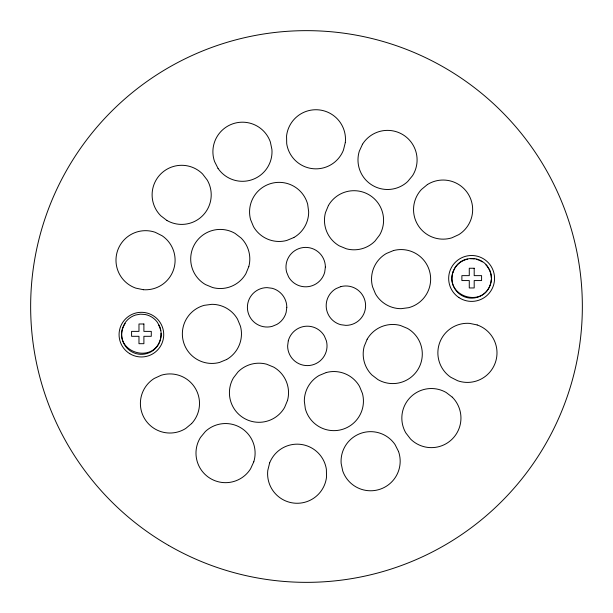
<?xml version="1.0" encoding="UTF-8"?>
<svg xmlns="http://www.w3.org/2000/svg" width="613" height="613" viewBox="0 0 613 613"><rect width="100%" height="100%" fill="white"/><g stroke="black" fill="none" stroke-linecap="round" stroke-linejoin="round"><path stroke-width="0.92" d="M491.281 279.697A19.7 19.7 0 0 1 472.117 298.148A19.7 19.7 0 0 1 452.042 280.693A19.7 19.7 0 0 1 467.65 259.146M470.485 258.778A19.7 19.7 0 0 1 474.286 258.931M476.148 259.276A19.7 19.7 0 0 1 478.883 260.134M479.757 260.502A19.7 19.7 0 0 1 482.262 261.874M485.917 264.9A19.7 19.7 0 0 1 491.304 277.796M161.058 333.326A19.7 19.7 0 0 1 136.147 353.624A19.7 19.7 0 0 1 125.213 323.403M158.545 324.928A19.7 19.7 0 0 1 160.706 330.698M286.807 307.328L286.133 312.431A19.7 19.7 0 0 1 276.953 324.392L272.203 326.361A19.7 19.7 0 0 1 247.568 309.902A19.7 19.7 0 0 1 267.099 287.627L272.203 288.294A19.7 19.7 0 0 1 286.807 307.328M288.294 340.797L287.627 345.901A19.7 19.7 0 0 0 309.902 365.432A19.7 19.7 0 0 0 326.361 340.797L324.392 336.047A19.7 19.7 0 0 0 288.294 340.797M325.373 267.099L324.706 272.203A19.7 19.7 0 0 1 288.608 276.953L286.639 272.203A19.7 19.7 0 0 1 303.098 247.568A19.7 19.7 0 0 1 325.373 267.099M122.638 327.924C114.662 352.253 152.829 364.268 160.231 339.763A19.7 19.7 0 0 0 159.426 325.809L156.982 321.741A19.7 19.7 0 0 0 145.043 314.477L140.3 314.17L135.626 315.013A19.7 19.7 0 0 0 124.6 323.603L122.638 327.924M452.938 272.187C444.961 296.508 483.128 308.523 490.53 284.018A19.7 19.7 0 0 0 489.726 270.065L487.281 265.996A19.7 19.7 0 0 0 475.343 258.732L470.6 258.433L465.926 259.276A19.7 19.7 0 0 0 454.9 267.858L452.938 272.187M345.303 142.591L343.449 150.078A29.554 29.554 0 0 1 286.708 143.695L286.562 135.979A29.554 29.554 0 0 1 319.235 109.919A29.554 29.554 0 0 1 345.303 142.591M269.636 462.938L267.781 470.432A29.554 29.554 0 0 0 293.865 503.089A29.554 29.554 0 0 0 326.53 477.006L326.377 469.297A29.554 29.554 0 0 0 269.636 462.938M248.801 266.624L245.851 273.75A29.554 29.554 0 0 1 212.604 287.528L205.478 284.57A29.554 29.554 0 0 1 194.658 244.196A29.554 29.554 0 0 1 235.032 233.377L241.154 238.074A29.554 29.554 0 0 1 248.801 266.624M328.43 205.478L325.472 212.604A29.554 29.554 0 0 0 339.25 245.851L346.376 248.801A29.554 29.554 0 0 0 374.926 241.154L379.623 235.032A29.554 29.554 0 0 0 368.804 194.658A29.554 29.554 0 0 0 328.43 205.478M287.528 400.396L284.57 407.522A29.554 29.554 0 0 1 244.196 418.342A29.554 29.554 0 0 1 233.377 377.968L238.074 371.846A29.554 29.554 0 0 1 266.624 364.199L273.75 367.149A29.554 29.554 0 0 1 287.528 400.396M367.149 339.25L364.199 346.376A29.554 29.554 0 0 0 371.846 374.926L377.968 379.623A29.554 29.554 0 0 0 418.342 368.804A29.554 29.554 0 0 0 407.522 328.43L400.396 325.472A29.554 29.554 0 0 0 367.149 339.25M253.79 461.804L250.579 468.815A29.554 29.554 0 0 1 209.83 478.148A29.554 29.554 0 0 1 200.505 437.406L205.416 431.46A29.554 29.554 0 0 1 253.79 461.804M362.513 144.208L359.295 151.227A29.554 29.554 0 0 0 407.645 181.594L412.564 175.647A29.554 29.554 0 0 0 403.254 134.898A29.554 29.554 0 0 0 362.513 144.208M427.368 184.574L421.43 189.501A29.554 29.554 0 0 0 451.819 237.836L458.83 234.618A29.554 29.554 0 0 0 468.117 193.861A29.554 29.554 0 0 0 427.368 184.574M191.631 423.56L185.693 428.487A29.554 29.554 0 0 1 144.936 419.223A29.554 29.554 0 0 1 154.208 378.466L161.219 375.24A29.554 29.554 0 0 1 191.631 423.56M293.895 237.507L286.769 240.457A29.554 29.554 0 0 1 253.521 226.687L250.571 219.561A29.554 29.554 0 0 1 271.475 183.364A29.554 29.554 0 0 1 307.672 204.259L308.676 211.914A29.554 29.554 0 0 1 293.895 237.507M393.439 250.571L386.313 253.521A29.554 29.554 0 0 0 372.543 286.769L375.493 293.895A29.554 29.554 0 0 0 401.086 308.676L408.741 307.672A29.554 29.554 0 0 0 429.636 271.475A29.554 29.554 0 0 0 393.439 250.571M340.797 286.639L336.047 288.608A19.7 19.7 0 0 0 340.797 324.706L345.901 325.373A19.7 19.7 0 0 0 365.432 303.098A19.7 19.7 0 0 0 340.797 286.639M226.687 359.479L219.561 362.429A29.554 29.554 0 0 1 183.364 341.525A29.554 29.554 0 0 1 204.259 305.328L211.914 304.324A29.554 29.554 0 0 1 237.507 319.105L240.457 326.231A29.554 29.554 0 0 1 226.687 359.479M326.231 372.543L319.105 375.493A29.554 29.554 0 0 0 304.324 401.086L305.328 408.741A29.554 29.554 0 0 0 341.525 429.636A29.554 29.554 0 0 0 362.429 393.439L359.479 386.313A29.554 29.554 0 0 0 326.231 372.543M474.194 268.249L469.274 268.249L469.274 275.635L461.88 275.635L461.88 280.562L469.274 280.562L469.274 287.957L474.194 287.957L474.194 280.562L481.588 280.562L481.588 275.635L474.194 275.635L474.194 268.249M143.894 323.993L138.975 323.993L138.975 331.38L131.58 331.38L131.58 336.307L138.975 336.307L138.975 343.694L143.894 343.694L143.894 336.307L151.288 336.307L151.288 331.38L143.894 331.38L143.894 323.993M477.19 324.951L469.635 323.38A29.554 29.554 0 0 0 450.8 377.286L457.689 380.757A29.554 29.554 0 0 0 495.342 362.605A29.554 29.554 0 0 0 477.19 324.951M143.358 289.704L135.802 288.133A29.554 29.554 0 0 1 117.635 250.495A29.554 29.554 0 0 1 155.273 232.319L162.161 235.79A29.554 29.554 0 0 1 143.358 289.704M452.287 397.17L446.157 392.481A29.554 29.554 0 0 0 405.806 432.878L410.511 438.992A29.554 29.554 0 0 0 452.302 438.969A29.554 29.554 0 0 0 452.287 397.17M166.889 220.45L160.767 215.753A29.554 29.554 0 0 1 160.767 173.954A29.554 29.554 0 0 1 202.566 173.954L207.255 180.076A29.554 29.554 0 0 1 166.889 220.45M398.511 451.444L395.033 444.555A29.554 29.554 0 0 0 341.15 463.443L342.736 470.999A29.554 29.554 0 0 0 380.405 489.113A29.554 29.554 0 0 0 398.511 451.444M218.036 168.399L214.558 161.51A29.554 29.554 0 0 1 232.695 123.849A29.554 29.554 0 0 1 270.356 141.986L271.927 149.534A29.554 29.554 0 0 1 218.036 168.399M168.575 545.394A275.85 275.85 0 0 0 582.35 306.5A275.85 275.85 0 0 0 168.575 67.606A275.85 275.85 0 0 0 168.575 545.394M458.907 297.55A22.942 22.942 0 0 0 494.515 279.903A22.942 22.942 0 0 0 461.42 257.889A22.942 22.942 0 0 0 458.907 297.55M129.795 353.709A22.321 22.321 0 0 0 163.717 335.15A22.321 22.321 0 0 0 130.684 315.051A22.321 22.321 0 0 0 129.795 353.709"/></g></svg>
